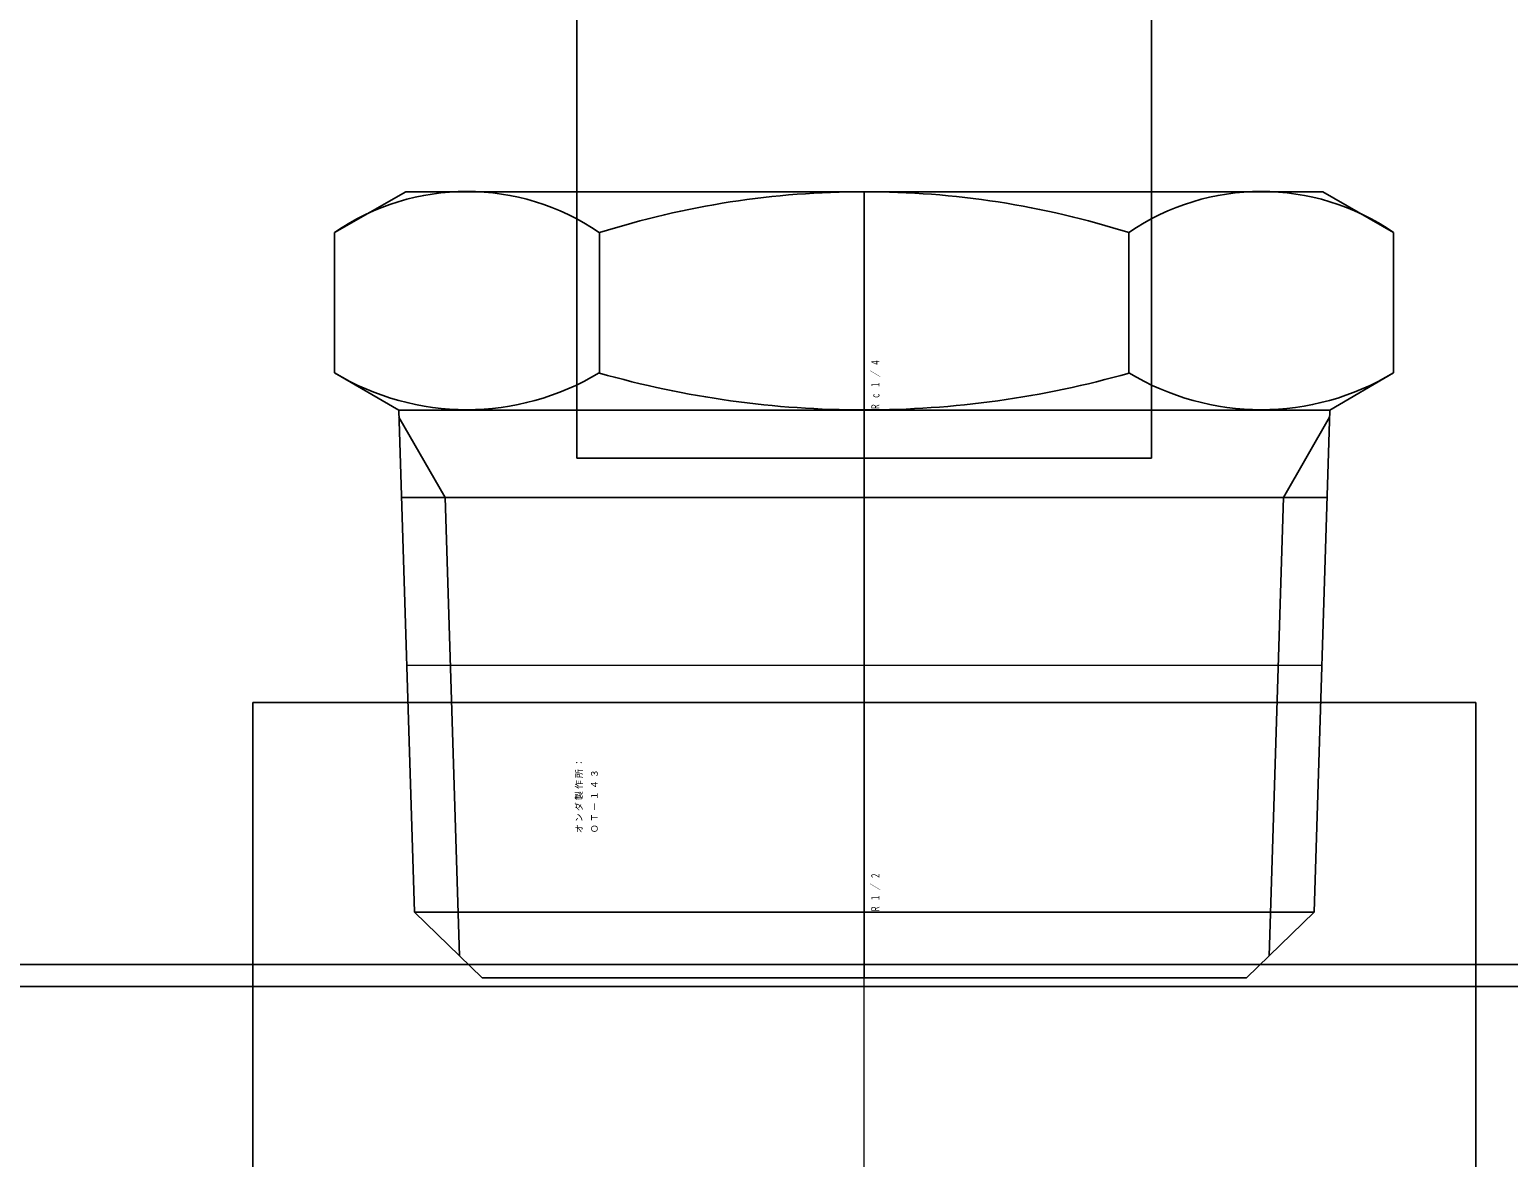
# Model space of a CAD drawing. Units: millimetres on the paper. Extents: x -385 to 15, y -594 to 267.
# Drawn here: x -328.598 to -325.212, y -83.256 to -80.672 of the extents above; entities that cross this region are included whole.
import ezdxf

# ---------------------------------------------------------------- set-up
doc = ezdxf.new("R2010")
doc.units = ezdxf.units.MM
doc.linetypes.add('USER2', pattern=[6, 3, -1, 1, -1])
doc.linetypes.add('USER3', pattern=[8, 3, -1, 1, -1, 1, -1])
doc.layers.add('1_10', color=7, linetype='Continuous', lineweight=25)
doc.styles.add('ＭＳ ゴシック', font='')
doc.styles.get('ＭＳ ゴシック').set_extended_font_data('MS Gothic')

msp = doc.modelspace()

# ---------------------------------------------------------------- linework, layer by layer
at = {"layer": '1_10', "color": 40}
for p, q in [((-327.345, -81.654), (-327.345, -80.514)), ((-326.029, -81.654), (-326.029, -80.514)), ((-326.029, -81.654), (-327.345, -81.654))]:
    msp.add_line(p, q, dxfattribs=at)
at = {"layer": '1_10', "color": 4}
for p, q in [((-327.737, -81.044), (-327.9, -81.137)), ((-327.737, -81.044), (-326.687, -81.044)), ((-325.637, -81.044), (-326.687, -81.044)), ((-325.637, -81.044), (-325.475, -81.137)), ((-327.9, -81.459), (-327.9, -81.137)), ((-327.293, -81.459), (-327.293, -81.137)), ((-326.081, -81.459), (-326.081, -81.137)), ((-325.475, -81.459), (-325.475, -81.137)), ((-327.753, -81.544), (-327.9, -81.459)), ((-325.621, -81.544), (-325.475, -81.459)), ((-327.753, -81.544), (-326.687, -81.544)), ((-327.753, -81.544), (-327.717, -82.694)), ((-325.621, -81.544), (-326.687, -81.544)), ((-325.621, -81.544), (-325.657, -82.694)), ((-327.747, -81.744), (-326.687, -81.744)), ((-325.627, -81.744), (-326.687, -81.744)), ((-325.287, -82.214), (-328.087, -82.214)), ((-328.087, -83.314), (-328.087, -82.214)), ((-325.287, -83.314), (-325.287, -82.214)), ((-327.717, -82.694), (-327.562, -82.844)), ((-327.717, -82.694), (-326.687, -82.694)), ((-325.657, -82.694), (-326.687, -82.694)), ((-325.657, -82.694), (-325.812, -82.844)), ((-327.562, -82.844), (-326.687, -82.844)), ((-325.812, -82.844), (-326.687, -82.844))]:
    msp.add_line(p, q, dxfattribs=at)
at = {"layer": '1_10', "color": 6, "linetype": 'USER2'}
msp.add_line((-326.687, -81.044), (-326.687, -82.844), dxfattribs=at)
at = {"layer": '1_10', "color": 160}
for p, q in [((-327.647, -81.744), (-327.753, -81.56)), ((-325.727, -81.744), (-325.622, -81.56)), ((-327.647, -81.744), (-327.614, -82.794)), ((-325.727, -81.744), (-325.76, -82.794))]:
    msp.add_line(p, q, dxfattribs=at)
at = {"layer": '1_10', "linetype": 'USER3', "lineweight": 13}
msp.add_line((-325.639, -82.129), (-327.735, -82.129), dxfattribs=at)
at = {"layer": '1_10', "color": 4, "linetype": 'USER2', "lineweight": 13}
msp.add_line((-326.687, -84.914), (-326.687, -82.214), dxfattribs=at)
at = {"layer": '1_10', "color": 190}
msp.add_line((-333.237, -82.814), (-260.137, -82.814), dxfattribs=at)
at = {"layer": '1_10', "color": 60}
msp.add_line((-257.687, -82.864), (-335.687, -82.864), dxfattribs=at)
at = {"layer": '1_10', "color": 4}
for centre, radius, start, end in [((-327.597, -81.58), 0.5367, 55.6157, 124.3842), ((-326.687, -83.05), 2.0062, 90, 107.588), ((-326.687, -83.05), 2.0062, 72.412, 90), ((-325.778, -81.58), 0.5367, 55.6157, 124.3842), ((-327.597, -80.957), 0.5861, 238.8582, 301.1418), ((-326.687, -79.326), 2.2177, 254.1362, 270), ((-326.687, -79.326), 2.2177, 270, 285.8638), ((-325.778, -80.957), 0.5861, 238.8582, 301.1418)]:
    msp.add_arc(centre, radius, start, end, dxfattribs=at)

# ---------------------------------------------------------------- texts
at = {"layer": '1_10', "attachment_point": 7, "rotation": 90, "style": 'ＭＳ ゴシック'}
for s, insert, char_height in [('\\T1.64;\\W0.6;Ｒｃ１／４', (-326.65, -81.544), 0.01833), ('\\T1.23;オンダ製作所：', (-327.331, -82.513), 0.01466), ('\\T1.23;ＯＴ－１４３', (-327.297, -82.513), 0.01466), ('\\T1.64;\\W0.6;Ｒ１／２', (-326.65, -82.694), 0.01833)]:
    msp.add_mtext(s, dxfattribs=dict(at, insert=insert, char_height=char_height))

doc.saveas('drawing.dxf')
